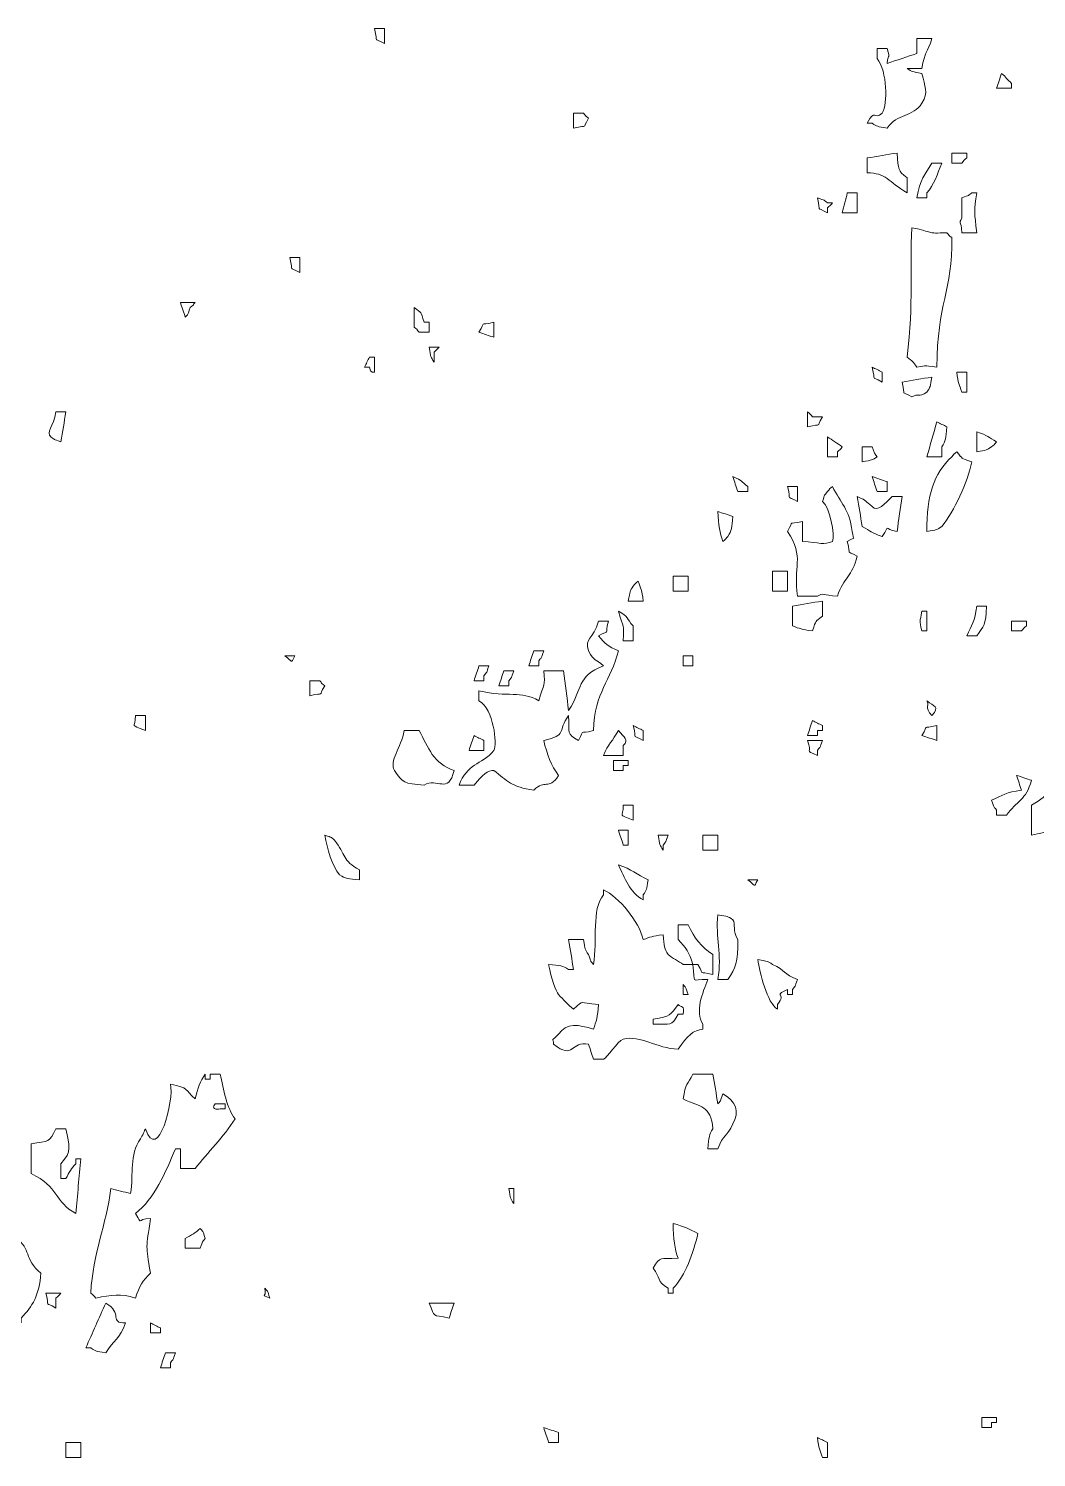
# Model space of a CAD drawing. Header units: millimetres. Extents: x 182 to 330, y 89 to 241.
# Drawn here: x 259.24 to 287.82, y 167.15 to 207.65 of the extents above; entities that cross this region are included whole.
import ezdxf

# ---------------------------------------------------------------- set-up
doc = ezdxf.new("R2010")
doc.units = ezdxf.units.MM
doc.layers.add('LAYER_1', color=160, linetype='Continuous')

# ---------------------------------------------------------------- blocks, each defined once
blk = doc.blocks.new('tree eucalypt')
at = {"layer": 'LAYER_1', "color": 7, "lineweight": 0}
for points, knots in [([(33.524, 118.106), (33.64, 117.648), (33.454, 117.891), (33.806, 117.683), (33.806, 117.824), (33.806, 117.965), (33.806, 118.106), (33.712, 118.106), (33.618, 118.106), (33.524, 118.106)], [0, 0, 0, 0, 1, 1, 1, 2, 2, 2, 3, 3, 3, 3]), ([(48.904, 117.824), (48.904, 117.683), (48.904, 117.542), (48.904, 117.401), (48.622, 117.307), (48.34, 117.213), (48.058, 117.119), (48.098, 117.465), (48.151, 117.187), (48.058, 117.542), (47.964, 117.542), (47.87, 117.542), (47.776, 117.542), (47.776, 117.448), (47.776, 117.354), (47.776, 117.26), (48.062, 116.878), (48.082, 115.987), (47.917, 115.707), (47.675, 115.493), (47.734, 115.873), (47.493, 115.425), (47.54, 115.425), (47.587, 115.425), (47.634, 115.425), (47.786, 115.319), (47.768, 115.34), (48.058, 115.284), (48.338, 115.707), (48.785, 115.589), (49.046, 115.99), (49.243, 116.306), (49.123, 116.452), (49.046, 116.836), (48.753, 116.889), (48.774, 116.871), (48.622, 116.977), (48.763, 116.977), (48.904, 116.977), (49.046, 116.977), (49.122, 117.464), (49.204, 117.417), (49.328, 117.824), (49.187, 117.824), (49.046, 117.824), (48.904, 117.824)], [0, 0, 0, 0, 1, 1, 1, 2, 2, 2, 3, 3, 3, 4, 4, 4, 5, 5, 5, 6, 6, 6, 7, 7, 7, 8, 8, 8, 9, 9, 9, 10, 10, 10, 11, 11, 11, 12, 12, 12, 13, 13, 13, 14, 14, 14, 15, 15, 15, 15]), ([(51.303, 116.836), (51.256, 116.695), (51.209, 116.554), (51.162, 116.413), (51.303, 116.413), (51.445, 116.413), (51.586, 116.413), (51.586, 116.46), (51.586, 116.507), (51.586, 116.554), (51.462, 116.659), (51.426, 116.732), (51.303, 116.836)], [0, 0, 0, 0, 1, 1, 1, 2, 2, 2, 3, 3, 3, 4, 4, 4, 4]), ([(39.168, 115.284), (39.626, 115.401), (39.383, 115.215), (39.591, 115.566), (39.438, 115.695), (39.579, 115.555), (39.45, 115.707), (39.356, 115.707), (39.262, 115.707), (39.168, 115.707), (39.168, 115.566), (39.168, 115.425), (39.168, 115.284)], [0, 0, 0, 0, 1, 1, 1, 2, 2, 2, 3, 3, 3, 4, 4, 4, 4]), ([(48.34, 114.579), (48.058, 114.532), (47.776, 114.485), (47.493, 114.438), (47.493, 114.296), (47.493, 114.155), (47.493, 114.014), (48.019, 114.027), (48.096, 113.76), (48.622, 113.45), (48.622, 113.591), (48.622, 113.732), (48.622, 113.873), (48.349, 114.108), (48.387, 114.076), (48.34, 114.579)], [0, 0, 0, 0, 1, 1, 1, 2, 2, 2, 3, 3, 3, 4, 4, 4, 5, 5, 5, 5]), ([(49.328, 114.296), (49.119, 113.936), (48.989, 113.852), (48.904, 113.309), (48.999, 113.309), (49.093, 113.309), (49.187, 113.309), (49.187, 113.356), (49.187, 113.403), (49.187, 113.45), (49.388, 113.668), (49.485, 113.996), (49.61, 114.296), (49.516, 114.296), (49.422, 114.296), (49.328, 114.296)], [0, 0, 0, 0, 1, 1, 1, 2, 2, 2, 3, 3, 3, 4, 4, 4, 5, 5, 5, 5]), ([(49.892, 114.579), (49.892, 114.485), (49.892, 114.39), (49.892, 114.296), (49.986, 114.296), (50.08, 114.296), (50.175, 114.296), (50.303, 114.449), (50.163, 114.308), (50.316, 114.438), (50.316, 114.485), (50.316, 114.532), (50.316, 114.579), (50.175, 114.579), (50.033, 114.579), (49.892, 114.579)], [0, 0, 0, 0, 1, 1, 1, 2, 2, 2, 3, 3, 3, 4, 4, 4, 5, 5, 5, 5]), ([(47.211, 112.885), (47.211, 113.074), (47.211, 113.262), (47.211, 113.45), (47.117, 113.45), (47.023, 113.45), (46.929, 113.45), (46.882, 113.262), (46.835, 113.074), (46.788, 112.885), (46.929, 112.885), (47.07, 112.885), (47.211, 112.885)], [0, 0, 0, 0, 1, 1, 1, 2, 2, 2, 3, 3, 3, 4, 4, 4, 4]), ([(50.598, 112.321), (50.536, 112.885), (50.511, 112.938), (50.598, 113.45), (50.551, 113.45), (50.504, 113.45), (50.457, 113.45), (50.313, 113.336), (50.418, 113.4), (50.175, 113.309), (50.175, 113.121), (50.175, 112.932), (50.175, 112.744), (50.075, 112.526), (50.156, 112.725), (50.175, 112.321), (50.316, 112.321), (50.457, 112.321), (50.598, 112.321)], [0, 0, 0, 0, 1, 1, 1, 2, 2, 2, 3, 3, 3, 4, 4, 4, 5, 5, 5, 6, 6, 6, 6]), ([(46.082, 113.309), (46.199, 112.851), (46.013, 113.093), (46.365, 112.885), (46.365, 112.932), (46.365, 112.979), (46.365, 113.026), (46.517, 113.155), (46.376, 113.015), (46.506, 113.168), (46.459, 113.168), (46.412, 113.168), (46.365, 113.168), (46.22, 113.281), (46.326, 113.218), (46.082, 113.309)], [0, 0, 0, 0, 1, 1, 1, 2, 2, 2, 3, 3, 3, 4, 4, 4, 5, 5, 5, 5]), ([(48.763, 112.462), (48.689, 111.242), (48.822, 110.392), (48.622, 108.793), (48.79, 108.671), (48.781, 108.677), (48.904, 108.511), (49.246, 108.559), (49.029, 108.557), (49.469, 108.511), (49.47, 110.318), (49.922, 110.676), (49.892, 112.18), (49.739, 112.308), (49.88, 112.169), (49.751, 112.321), (49.146, 112.288), (49.395, 112.335), (48.763, 112.462)], [0, 0, 0, 0, 1, 1, 1, 2, 2, 2, 3, 3, 3, 4, 4, 4, 5, 5, 5, 6, 6, 6, 6]), ([(31.125, 111.615), (31.241, 111.157), (31.055, 111.4), (31.407, 111.192), (31.407, 111.333), (31.407, 111.474), (31.407, 111.615), (31.313, 111.615), (31.219, 111.615), (31.125, 111.615)], [0, 0, 0, 0, 1, 1, 1, 2, 2, 2, 3, 3, 3, 3]), ([(28.02, 110.345), (28.067, 110.204), (28.114, 110.063), (28.161, 109.922), (28.275, 110.066), (28.211, 109.961), (28.302, 110.204), (28.455, 110.332), (28.314, 110.193), (28.444, 110.345), (28.302, 110.345), (28.161, 110.345), (28.02, 110.345)], [0, 0, 0, 0, 1, 1, 1, 2, 2, 2, 3, 3, 3, 4, 4, 4, 4]), ([(34.652, 110.204), (34.652, 110.016), (34.652, 109.828), (34.652, 109.64), (34.805, 109.511), (34.664, 109.651), (34.794, 109.499), (34.888, 109.499), (34.982, 109.499), (35.076, 109.499), (35.076, 109.593), (35.076, 109.687), (35.076, 109.781), (35.029, 109.781), (34.982, 109.781), (34.935, 109.781), (34.816, 110.118), (34.878, 110.013), (34.652, 110.204)], [0, 0, 0, 0, 1, 1, 1, 2, 2, 2, 3, 3, 3, 4, 4, 4, 5, 5, 5, 6, 6, 6, 6]), ([(36.91, 109.781), (36.452, 109.664), (36.695, 109.85), (36.487, 109.499), (36.628, 109.452), (36.769, 109.404), (36.91, 109.357), (36.91, 109.499), (36.91, 109.64), (36.91, 109.781)], [0, 0, 0, 0, 1, 1, 1, 2, 2, 2, 3, 3, 3, 3]), ([(35.076, 109.075), (35.128, 108.782), (35.11, 108.804), (35.217, 108.652), (35.217, 108.746), (35.217, 108.84), (35.217, 108.934), (35.217, 108.934), (35.358, 109.075), (35.358, 109.075), (35.264, 109.075), (35.17, 109.075), (35.076, 109.075)], [0, 0, 0, 0, 1, 1, 1, 2, 2, 2, 3, 3, 3, 4, 4, 4, 4]), ([(33.382, 108.793), (33.335, 108.699), (33.288, 108.605), (33.241, 108.511), (33.288, 108.511), (33.335, 108.511), (33.382, 108.511), (33.404, 108.312), (33.524, 108.37), (33.524, 108.37), (33.524, 108.511), (33.524, 108.652), (33.524, 108.793), (33.476, 108.793), (33.429, 108.793), (33.382, 108.793)], [0, 0, 0, 0, 1, 1, 1, 2, 2, 2, 3, 3, 3, 4, 4, 4, 5, 5, 5, 5]), ([(47.634, 108.511), (47.751, 108.053), (47.565, 108.295), (47.917, 108.088), (47.917, 108.182), (47.917, 108.276), (47.917, 108.37), (47.823, 108.417), (47.728, 108.464), (47.634, 108.511)], [0, 0, 0, 0, 1, 1, 1, 2, 2, 2, 3, 3, 3, 3]), ([(48.481, 108.088), (48.598, 107.63), (48.412, 107.872), (48.763, 107.664), (48.948, 107.795), (48.94, 107.615), (49.187, 107.805), (49.293, 107.957), (49.272, 107.939), (49.328, 108.229), (49.046, 108.182), (48.763, 108.135), (48.481, 108.088)], [0, 0, 0, 0, 1, 1, 1, 2, 2, 2, 3, 3, 3, 4, 4, 4, 4]), ([(50.033, 108.37), (50.075, 108.041), (50.097, 108.02), (50.175, 107.805), (50.222, 107.805), (50.269, 107.805), (50.316, 107.805), (50.316, 107.993), (50.316, 108.182), (50.316, 108.37), (50.222, 108.37), (50.127, 108.37), (50.033, 108.37)], [0, 0, 0, 0, 1, 1, 1, 2, 2, 2, 3, 3, 3, 4, 4, 4, 4]), ([(24.492, 107.241), (24.434, 106.821), (24.195, 106.655), (24.351, 106.535), (24.495, 106.422), (24.39, 106.485), (24.634, 106.394), (24.681, 106.676), (24.728, 106.959), (24.775, 107.241), (24.681, 107.241), (24.587, 107.241), (24.492, 107.241)], [0, 0, 0, 0, 1, 1, 1, 2, 2, 2, 3, 3, 3, 4, 4, 4, 4]), ([(45.8, 106.818), (46.258, 106.934), (46.016, 106.748), (46.223, 107.1), (46.129, 107.1), (46.035, 107.1), (45.941, 107.1), (45.813, 107.253), (45.952, 107.112), (45.8, 107.241), (45.8, 107.1), (45.8, 106.959), (45.8, 106.818)], [0, 0, 0, 0, 1, 1, 1, 2, 2, 2, 3, 3, 3, 4, 4, 4, 4]), ([(49.469, 106.959), (49.375, 106.629), (49.281, 106.3), (49.187, 105.971), (49.328, 105.971), (49.469, 105.971), (49.61, 105.971), (49.61, 106.065), (49.61, 106.159), (49.61, 106.253), (49.723, 106.419), (49.719, 106.49), (49.751, 106.818), (49.657, 106.865), (49.563, 106.912), (49.469, 106.959)], [0, 0, 0, 0, 1, 1, 1, 2, 2, 2, 3, 3, 3, 4, 4, 4, 5, 5, 5, 5]), ([(46.365, 106.535), (46.365, 106.347), (46.365, 106.159), (46.365, 105.971), (46.459, 105.971), (46.553, 105.971), (46.647, 105.971), (46.647, 106.018), (46.647, 106.065), (46.647, 106.112), (46.8, 106.24), (46.659, 106.101), (46.788, 106.253), (46.647, 106.347), (46.506, 106.441), (46.365, 106.535)], [0, 0, 0, 0, 1, 1, 1, 2, 2, 2, 3, 3, 3, 4, 4, 4, 5, 5, 5, 5]), ([(50.598, 106.112), (50.891, 106.164), (50.869, 106.146), (51.021, 106.253), (51.174, 106.381), (51.033, 106.242), (51.162, 106.394), (50.913, 106.53), (50.925, 106.572), (50.598, 106.676), (50.598, 106.488), (50.598, 106.3), (50.598, 106.112)], [0, 0, 0, 0, 1, 1, 1, 2, 2, 2, 3, 3, 3, 4, 4, 4, 4]), ([(47.352, 105.83), (47.645, 105.882), (47.624, 105.864), (47.776, 105.971), (47.662, 106.115), (47.726, 106.01), (47.634, 106.253), (47.54, 106.253), (47.446, 106.253), (47.352, 106.253), (47.352, 106.112), (47.352, 105.971), (47.352, 105.83)], [0, 0, 0, 0, 1, 1, 1, 2, 2, 2, 3, 3, 3, 4, 4, 4, 4]), ([(49.187, 103.854), (49.48, 103.907), (49.458, 103.888), (49.61, 103.995), (49.956, 104.429), (50.348, 105.24), (50.457, 105.83), (50.12, 105.949), (50.225, 105.886), (50.033, 106.112), (49.88, 105.984), (50.021, 106.123), (49.892, 105.971), (49.375, 105.482), (49.181, 104.887), (49.187, 103.854)], [0, 0, 0, 0, 1, 1, 1, 2, 2, 2, 3, 3, 3, 4, 4, 4, 5, 5, 5, 5]), ([(43.683, 105.406), (43.73, 105.265), (43.777, 105.124), (43.825, 104.983), (43.919, 104.983), (44.013, 104.983), (44.107, 104.983), (44.107, 105.03), (44.107, 105.077), (44.107, 105.124), (43.889, 105.284), (43.988, 105.277), (43.683, 105.406)], [0, 0, 0, 0, 1, 1, 1, 2, 2, 2, 3, 3, 3, 4, 4, 4, 4]), ([(47.634, 105.406), (47.681, 105.265), (47.728, 105.124), (47.776, 104.983), (47.87, 104.983), (47.964, 104.983), (48.058, 104.983), (48.058, 105.077), (48.058, 105.171), (48.058, 105.265), (47.917, 105.312), (47.776, 105.359), (47.634, 105.406)], [0, 0, 0, 0, 1, 1, 1, 2, 2, 2, 3, 3, 3, 4, 4, 4, 4]), ([(45.236, 105.124), (45.352, 104.666), (45.167, 104.909), (45.518, 104.701), (45.518, 104.842), (45.518, 104.983), (45.518, 105.124), (45.424, 105.124), (45.33, 105.124), (45.236, 105.124)], [0, 0, 0, 0, 1, 1, 1, 2, 2, 2, 3, 3, 3, 3]), ([(45.659, 103.572), (45.659, 103.76), (45.659, 103.948), (45.659, 104.136), (45.201, 104.02), (45.443, 104.206), (45.236, 103.854), (45.728, 103.113), (45.387, 102.847), (45.518, 102.02), (45.706, 102.02), (45.894, 102.02), (46.082, 102.02), (46.254, 102.125), (46.222, 102.039), (46.647, 102.02), (46.821, 102.551), (47.07, 102.574), (47.211, 103.149), (46.852, 103.354), (47.052, 103.118), (46.929, 103.572), (47.197, 103.738), (47.1, 103.563), (47.07, 103.854), (46.985, 104.485), (46.744, 104.666), (46.506, 105.124), (46.353, 104.996), (46.494, 105.135), (46.365, 104.983), (46.251, 104.839), (46.314, 104.944), (46.223, 104.701), (46.434, 104.566), (46.593, 103.728), (46.506, 103.572), (46.271, 103.455), (46.141, 103.538), (45.659, 103.572)], [0, 0, 0, 0, 1, 1, 1, 2, 2, 2, 3, 3, 3, 4, 4, 4, 5, 5, 5, 6, 6, 6, 7, 7, 7, 8, 8, 8, 9, 9, 9, 10, 10, 10, 11, 11, 11, 12, 12, 12, 13, 13, 13, 13]), ([(47.211, 104.842), (47.258, 104.56), (47.305, 104.277), (47.352, 103.995), (47.602, 103.86), (47.589, 103.818), (47.917, 103.713), (48.168, 104.082), (47.922, 103.911), (48.34, 103.854), (48.387, 104.183), (48.434, 104.513), (48.481, 104.842), (48.387, 104.842), (48.293, 104.842), (48.199, 104.842), (48.014, 104.656), (47.775, 104.38), (47.634, 104.56), (47.416, 104.72), (47.516, 104.713), (47.211, 104.842)], [0, 0, 0, 0, 1, 1, 1, 2, 2, 2, 3, 3, 3, 4, 4, 4, 5, 5, 5, 6, 6, 6, 7, 7, 7, 7]), ([(43.26, 104.419), (43.27, 104.016), (43.315, 103.815), (43.401, 103.572), (43.554, 103.7), (43.413, 103.561), (43.542, 103.713), (43.656, 103.88), (43.651, 103.95), (43.683, 104.277), (43.542, 104.325), (43.401, 104.372), (43.26, 104.419)], [0, 0, 0, 0, 1, 1, 1, 2, 2, 2, 3, 3, 3, 4, 4, 4, 4]), ([(41.99, 102.584), (41.99, 102.443), (41.99, 102.302), (41.99, 102.161), (42.131, 102.161), (42.272, 102.161), (42.413, 102.161), (42.413, 102.302), (42.413, 102.443), (42.413, 102.584), (42.272, 102.584), (42.131, 102.584), (41.99, 102.584)], [0, 0, 0, 0, 1, 1, 1, 2, 2, 2, 3, 3, 3, 4, 4, 4, 4]), ([(44.812, 102.725), (44.812, 102.537), (44.812, 102.349), (44.812, 102.161), (44.953, 102.161), (45.095, 102.161), (45.236, 102.161), (45.236, 102.349), (45.236, 102.537), (45.236, 102.725), (45.095, 102.725), (44.953, 102.725), (44.812, 102.725)], [0, 0, 0, 0, 1, 1, 1, 2, 2, 2, 3, 3, 3, 4, 4, 4, 4]), ([(40.72, 101.879), (40.861, 101.879), (41.002, 101.879), (41.143, 101.879), (41.102, 102.207), (41.08, 102.228), (41.002, 102.443), (40.849, 102.315), (40.99, 102.454), (40.861, 102.302), (40.755, 102.151), (40.776, 102.169), (40.72, 101.879)], [0, 0, 0, 0, 1, 1, 1, 2, 2, 2, 3, 3, 3, 4, 4, 4, 4]), ([(45.377, 101.738), (45.377, 101.549), (45.377, 101.361), (45.377, 101.173), (45.591, 101.097), (45.616, 101.078), (45.941, 101.032), (46.06, 101.369), (45.998, 101.264), (46.223, 101.455), (46.223, 101.596), (46.223, 101.738), (46.223, 101.879), (45.941, 101.832), (45.659, 101.785), (45.377, 101.738)], [0, 0, 0, 0, 1, 1, 1, 2, 2, 2, 3, 3, 3, 4, 4, 4, 5, 5, 5, 5]), ([(50.598, 101.738), (50.541, 101.291), (50.459, 101.202), (50.316, 100.891), (50.41, 100.891), (50.504, 100.891), (50.598, 100.891), (50.811, 101.194), (50.848, 101.163), (50.88, 101.738), (50.786, 101.738), (50.692, 101.738), (50.598, 101.738)], [0, 0, 0, 0, 1, 1, 1, 2, 2, 2, 3, 3, 3, 4, 4, 4, 4]), ([(38.886, 99.903), (38.698, 99.903), (38.509, 99.903), (38.321, 99.903), (38.375, 99.45), (38.325, 99.562), (38.18, 99.056), (37.667, 99.353), (37.318, 99.139), (36.487, 99.339), (36.487, 99.245), (36.487, 99.15), (36.487, 99.056), (36.907, 98.808), (37.007, 97.838), (36.91, 97.645), (36.542, 97.223), (36.145, 97.275), (35.922, 96.658), (36.063, 96.658), (36.205, 96.658), (36.346, 96.658), (36.581, 96.956), (36.749, 97.082), (36.91, 97.081), (37.28, 96.785), (37.414, 96.608), (38.039, 96.516), (38.366, 96.86), (38.449, 96.485), (38.745, 96.94), (38.536, 97.195), (38.414, 97.561), (38.321, 97.927), (38.994, 98.074), (38.711, 98.205), (39.027, 98.633), (39.047, 98.102), (38.96, 98.137), (39.309, 97.927), (39.514, 98.286), (39.278, 98.087), (39.732, 98.21), (39.764, 99.316), (40.232, 99.612), (40.438, 100.468), (40.138, 100.588), (40.059, 100.678), (39.874, 100.891), (40.232, 101.096), (40.033, 100.86), (40.156, 101.314), (40.062, 101.314), (39.968, 101.314), (39.874, 101.314), (39.731, 100.767), (39.466, 100.85), (39.591, 100.468), (39.754, 100.15), (39.796, 100.258), (40.015, 100.044), (39.249, 99.748), (39.437, 99.4), (39.027, 98.774), (38.98, 99.15), (38.933, 99.527), (38.886, 99.903)], [0, 0, 0, 0, 1, 1, 1, 2, 2, 2, 3, 3, 3, 4, 4, 4, 5, 5, 5, 6, 6, 6, 7, 7, 7, 8, 8, 8, 9, 9, 9, 10, 10, 10, 11, 11, 11, 12, 12, 12, 13, 13, 13, 14, 14, 14, 15, 15, 15, 16, 16, 16, 17, 17, 17, 18, 18, 18, 19, 19, 19, 20, 20, 20, 21, 21, 21, 22, 22, 22, 22]), ([(40.438, 101.597), (40.577, 101.042), (40.608, 101.299), (40.579, 100.75), (40.673, 100.75), (40.767, 100.75), (40.861, 100.75), (40.861, 100.891), (40.861, 101.032), (40.861, 101.173), (40.65, 101.392), (40.751, 101.433), (40.438, 101.597)], [0, 0, 0, 0, 1, 1, 1, 2, 2, 2, 3, 3, 3, 4, 4, 4, 4]), ([(49.046, 101.597), (48.993, 101.257), (48.957, 101.379), (49.046, 101.032), (49.093, 101.032), (49.14, 101.032), (49.187, 101.032), (49.187, 101.22), (49.187, 101.408), (49.187, 101.597), (49.14, 101.597), (49.093, 101.597), (49.046, 101.597)], [0, 0, 0, 0, 1, 1, 1, 2, 2, 2, 3, 3, 3, 4, 4, 4, 4]), ([(51.586, 101.314), (51.586, 101.22), (51.586, 101.126), (51.586, 101.032), (51.68, 101.032), (51.774, 101.032), (51.868, 101.032), (51.996, 101.185), (51.857, 101.044), (52.009, 101.173), (52.009, 101.22), (52.009, 101.267), (52.009, 101.314), (51.868, 101.314), (51.727, 101.314), (51.586, 101.314)], [0, 0, 0, 0, 1, 1, 1, 2, 2, 2, 3, 3, 3, 4, 4, 4, 5, 5, 5, 5]), ([(38.039, 100.468), (37.992, 100.326), (37.945, 100.185), (37.898, 100.044), (37.992, 100.044), (38.086, 100.044), (38.18, 100.044), (38.18, 100.091), (38.18, 100.138), (38.18, 100.185), (38.294, 100.329), (38.23, 100.224), (38.321, 100.468), (38.227, 100.468), (38.133, 100.468), (38.039, 100.468)], [0, 0, 0, 0, 1, 1, 1, 2, 2, 2, 3, 3, 3, 4, 4, 4, 5, 5, 5, 5]), ([(30.983, 100.326), (31.218, 100.169), (31.134, 100.077), (31.266, 100.326), (31.172, 100.326), (31.077, 100.326), (30.983, 100.326)], [0, 0, 0, 0, 1, 1, 1, 2, 2, 2, 2]), ([(36.487, 100.044), (36.44, 99.903), (36.393, 99.762), (36.346, 99.621), (36.44, 99.621), (36.534, 99.621), (36.628, 99.621), (36.628, 99.668), (36.628, 99.715), (36.628, 99.762), (36.741, 99.906), (36.678, 99.801), (36.769, 100.044), (36.675, 100.044), (36.581, 100.044), (36.487, 100.044)], [0, 0, 0, 0, 1, 1, 1, 2, 2, 2, 3, 3, 3, 4, 4, 4, 5, 5, 5, 5]), ([(42.272, 100.326), (42.272, 100.232), (42.272, 100.138), (42.272, 100.044), (42.366, 100.044), (42.46, 100.044), (42.554, 100.044), (42.554, 100.138), (42.554, 100.232), (42.554, 100.326), (42.46, 100.326), (42.366, 100.326), (42.272, 100.326)], [0, 0, 0, 0, 1, 1, 1, 2, 2, 2, 3, 3, 3, 4, 4, 4, 4]), ([(37.192, 99.903), (37.145, 99.762), (37.098, 99.621), (37.051, 99.48), (37.145, 99.48), (37.239, 99.48), (37.333, 99.48), (37.333, 99.527), (37.333, 99.574), (37.333, 99.621), (37.447, 99.765), (37.384, 99.66), (37.475, 99.903), (37.38, 99.903), (37.286, 99.903), (37.192, 99.903)], [0, 0, 0, 0, 1, 1, 1, 2, 2, 2, 3, 3, 3, 4, 4, 4, 5, 5, 5, 5]), ([(31.689, 99.198), (32.147, 99.314), (31.905, 99.128), (32.112, 99.48), (31.959, 99.608), (32.101, 99.469), (31.971, 99.621), (31.877, 99.621), (31.783, 99.621), (31.689, 99.621), (31.689, 99.48), (31.689, 99.339), (31.689, 99.198)], [0, 0, 0, 0, 1, 1, 1, 2, 2, 2, 3, 3, 3, 4, 4, 4, 4]), ([(49.187, 99.056), (49.269, 98.944), (49.101, 98.875), (49.328, 98.633), (49.568, 98.909), (49.375, 98.877), (49.187, 99.056)], [0, 0, 0, 0, 1, 1, 1, 2, 2, 2, 2]), ([(26.75, 98.633), (26.747, 98.251), (26.563, 98.406), (27.032, 98.21), (27.032, 98.351), (27.032, 98.492), (27.032, 98.633), (26.938, 98.633), (26.844, 98.633), (26.75, 98.633)], [0, 0, 0, 0, 1, 1, 1, 2, 2, 2, 3, 3, 3, 3]), ([(45.941, 98.492), (45.894, 98.351), (45.847, 98.21), (45.8, 98.069), (45.894, 98.069), (45.988, 98.069), (46.082, 98.069), (46.082, 98.116), (46.082, 98.163), (46.082, 98.21), (46.129, 98.21), (46.176, 98.21), (46.223, 98.21), (46.223, 98.257), (46.223, 98.304), (46.223, 98.351), (46.129, 98.398), (46.035, 98.445), (45.941, 98.492)], [0, 0, 0, 0, 1, 1, 1, 2, 2, 2, 3, 3, 3, 4, 4, 4, 5, 5, 5, 6, 6, 6, 6]), ([(49.469, 98.351), (49.011, 98.234), (49.253, 98.42), (49.046, 98.069), (49.187, 98.022), (49.328, 97.975), (49.469, 97.927), (49.469, 98.069), (49.469, 98.21), (49.469, 98.351)], [0, 0, 0, 0, 1, 1, 1, 2, 2, 2, 3, 3, 3, 3]), ([(34.37, 98.21), (34.277, 97.717), (33.936, 97.341), (34.088, 97.081), (34.335, 96.725), (34.347, 96.709), (34.935, 96.658), (35.295, 96.903), (35.621, 96.371), (35.781, 97.081), (35.21, 97.257), (35.033, 97.737), (34.794, 98.21), (34.652, 98.21), (34.511, 98.21), (34.37, 98.21)], [0, 0, 0, 0, 1, 1, 1, 2, 2, 2, 3, 3, 3, 4, 4, 4, 5, 5, 5, 5]), ([(36.346, 98.069), (36.299, 97.928), (36.252, 97.786), (36.205, 97.645), (36.346, 97.645), (36.487, 97.645), (36.628, 97.645), (36.628, 97.739), (36.628, 97.833), (36.628, 97.927), (36.534, 97.975), (36.44, 98.022), (36.346, 98.069)], [0, 0, 0, 0, 1, 1, 1, 2, 2, 2, 3, 3, 3, 4, 4, 4, 4]), ([(40.438, 98.21), (40.279, 97.91), (40.149, 97.83), (40.015, 97.504), (40.203, 97.504), (40.391, 97.504), (40.579, 97.504), (40.579, 97.598), (40.579, 97.692), (40.579, 97.786), (40.746, 97.958), (40.609, 98.006), (40.438, 98.21)], [0, 0, 0, 0, 1, 1, 1, 2, 2, 2, 3, 3, 3, 4, 4, 4, 4]), ([(40.861, 98.351), (40.978, 97.893), (40.792, 98.135), (41.143, 97.927), (41.143, 98.022), (41.143, 98.116), (41.143, 98.21), (41.049, 98.257), (40.955, 98.304), (40.861, 98.351)], [0, 0, 0, 0, 1, 1, 1, 2, 2, 2, 3, 3, 3, 3]), ([(45.8, 97.927), (45.967, 97.553), (45.673, 97.674), (46.082, 97.504), (46.082, 97.551), (46.082, 97.598), (46.082, 97.645), (46.196, 97.789), (46.132, 97.684), (46.223, 97.927), (46.082, 97.927), (45.941, 97.927), (45.8, 97.927)], [0, 0, 0, 0, 1, 1, 1, 2, 2, 2, 3, 3, 3, 4, 4, 4, 4]), ([(40.297, 97.363), (40.297, 97.269), (40.297, 97.175), (40.297, 97.081), (40.391, 97.081), (40.485, 97.081), (40.579, 97.081), (40.579, 97.128), (40.579, 97.175), (40.579, 97.222), (40.626, 97.222), (40.673, 97.222), (40.72, 97.222), (40.72, 97.269), (40.72, 97.316), (40.72, 97.363), (40.579, 97.363), (40.438, 97.363), (40.297, 97.363)], [0, 0, 0, 0, 1, 1, 1, 2, 2, 2, 3, 3, 3, 4, 4, 4, 5, 5, 5, 6, 6, 6, 6]), ([(51.727, 96.94), (51.774, 96.799), (51.821, 96.658), (51.868, 96.516), (51.422, 96.46), (51.332, 96.378), (51.021, 96.234), (51.11, 95.987), (51.048, 96.097), (51.162, 95.952), (51.162, 95.905), (51.162, 95.858), (51.162, 95.811), (51.256, 95.811), (51.35, 95.811), (51.444, 95.811), (51.723, 96.215), (52.005, 96.235), (52.15, 96.799), (52.009, 96.846), (51.868, 96.893), (51.727, 96.94)], [0, 0, 0, 0, 1, 1, 1, 2, 2, 2, 3, 3, 3, 4, 4, 4, 5, 5, 5, 6, 6, 6, 7, 7, 7, 7]), ([(52.15, 95.247), (52.385, 95.294), (52.62, 95.341), (52.855, 95.388), (53.074, 95.793), (53.202, 95.772), (53.279, 96.375), (53.165, 96.519), (53.229, 96.414), (53.138, 96.658), (52.997, 96.658), (52.855, 96.658), (52.714, 96.658), (52.563, 96.321), (52.437, 96.271), (52.15, 96.093), (52.15, 95.811), (52.15, 95.529), (52.15, 95.247)], [0, 0, 0, 0, 1, 1, 1, 2, 2, 2, 3, 3, 3, 4, 4, 4, 5, 5, 5, 6, 6, 6, 6]), ([(40.579, 96.093), (40.576, 95.711), (40.392, 95.866), (40.861, 95.67), (40.861, 95.811), (40.861, 95.952), (40.861, 96.093), (40.767, 96.093), (40.673, 96.093), (40.579, 96.093)], [0, 0, 0, 0, 1, 1, 1, 2, 2, 2, 3, 3, 3, 3]), ([(32.112, 95.247), (32.188, 94.853), (32.317, 94.382), (32.536, 94.118), (32.702, 94.004), (32.773, 94.009), (33.1, 93.976), (33.1, 94.071), (33.1, 94.165), (33.1, 94.259), (32.614, 94.52), (32.703, 94.694), (32.395, 95.105), (32.251, 95.219), (32.356, 95.155), (32.112, 95.247)], [0, 0, 0, 0, 1, 1, 1, 2, 2, 2, 3, 3, 3, 4, 4, 4, 5, 5, 5, 5]), ([(40.438, 95.388), (40.485, 95.247), (40.532, 95.105), (40.579, 94.964), (40.626, 94.964), (40.673, 94.964), (40.72, 94.964), (40.72, 95.105), (40.72, 95.247), (40.72, 95.388), (40.626, 95.388), (40.532, 95.388), (40.438, 95.388)], [0, 0, 0, 0, 1, 1, 1, 2, 2, 2, 3, 3, 3, 4, 4, 4, 4]), ([(41.567, 95.247), (41.619, 94.954), (41.601, 94.975), (41.708, 94.823), (41.708, 94.87), (41.708, 94.917), (41.708, 94.964), (41.821, 95.108), (41.758, 95.003), (41.849, 95.247), (41.755, 95.247), (41.661, 95.247), (41.567, 95.247)], [0, 0, 0, 0, 1, 1, 1, 2, 2, 2, 3, 3, 3, 4, 4, 4, 4]), ([(42.837, 95.247), (42.837, 95.105), (42.837, 94.964), (42.837, 94.823), (42.978, 94.823), (43.119, 94.823), (43.26, 94.823), (43.26, 94.964), (43.26, 95.105), (43.26, 95.247), (43.119, 95.247), (42.978, 95.247), (42.837, 95.247)], [0, 0, 0, 0, 1, 1, 1, 2, 2, 2, 3, 3, 3, 4, 4, 4, 4]), ([(40.438, 94.4), (40.62, 94.04), (40.761, 93.603), (41.143, 93.412), (41.143, 93.459), (41.143, 93.506), (41.143, 93.553), (41.249, 93.704), (41.228, 93.687), (41.285, 93.976), (40.956, 94.137), (40.817, 94.278), (40.438, 94.4)], [0, 0, 0, 0, 1, 1, 1, 2, 2, 2, 3, 3, 3, 4, 4, 4, 4]), ([(44.107, 93.976), (44.341, 93.819), (44.258, 93.727), (44.389, 93.976), (44.295, 93.976), (44.201, 93.976), (44.107, 93.976)], [0, 0, 0, 0, 1, 1, 1, 2, 2, 2, 2]), ([(39.45, 92.283), (39.309, 92.283), (39.168, 92.283), (39.027, 92.283), (39.074, 92.001), (39.121, 91.719), (39.168, 91.436), (39.121, 91.436), (39.074, 91.436), (39.027, 91.436), (38.86, 91.55), (38.79, 91.546), (38.462, 91.578), (38.535, 91.175), (38.661, 90.831), (38.745, 90.731), (38.867, 90.583), (39.021, 90.431), (39.168, 90.308), (39.498, 90.62), (39.278, 90.47), (39.874, 90.449), (39.851, 90.08), (39.813, 89.97), (39.732, 89.743), (39.322, 89.878), (38.963, 89.935), (38.745, 89.602), (38.51, 89.391), (38.601, 89.5), (38.603, 89.32), (39.175, 88.853), (39.102, 89.429), (39.591, 89.32), (39.638, 89.179), (39.685, 89.038), (39.732, 88.897), (39.826, 88.897), (39.921, 88.897), (40.015, 88.897), (40.117, 88.916), (40.417, 89.416), (40.579, 89.461), (41.062, 89.593), (41.52, 89.195), (42.131, 89.179), (42.387, 89.56), (42.568, 89.726), (42.837, 89.743), (42.837, 89.79), (42.837, 89.837), (42.837, 89.884), (42.609, 90.243), (42.819, 90.768), (42.978, 91.154), (42.45, 91.171), (42.633, 90.984), (42.554, 91.578), (42.602, 91.578), (42.649, 91.578), (42.696, 91.578), (42.901, 91.219), (42.665, 91.418), (43.119, 91.295), (43.119, 91.483), (43.119, 91.672), (43.119, 91.86), (42.765, 92.091), (42.611, 92.316), (42.413, 92.706), (42.319, 92.706), (42.225, 92.706), (42.131, 92.706), (42.131, 92.565), (42.131, 92.424), (42.131, 92.283), (42.354, 92.068), (42.444, 91.924), (42.554, 91.578), (42.46, 91.578), (42.366, 91.578), (42.272, 91.578), (42.163, 91.674), (41.957, 91.762), (41.849, 91.86), (41.736, 92.026), (41.74, 92.097), (41.708, 92.424), (41.379, 92.383), (41.358, 92.361), (41.143, 92.283), (41.031, 92.792), (40.448, 93.497), (40.015, 93.694), (40.015, 93.647), (40.015, 93.6), (40.015, 93.553), (39.67, 93.143), (39.851, 92.267), (39.732, 91.578), (39.619, 91.722), (39.682, 91.616), (39.591, 91.86), (39.485, 92.011), (39.506, 91.993), (39.45, 92.283)], [0, 0, 0, 0, 1, 1, 1, 2, 2, 2, 3, 3, 3, 4, 4, 4, 5, 5, 5, 6, 6, 6, 7, 7, 7, 8, 8, 8, 9, 9, 9, 10, 10, 10, 11, 11, 11, 12, 12, 12, 13, 13, 13, 14, 14, 14, 15, 15, 15, 16, 16, 16, 17, 17, 17, 18, 18, 18, 19, 19, 19, 20, 20, 20, 21, 21, 21, 22, 22, 22, 23, 23, 23, 24, 24, 24, 25, 25, 25, 26, 26, 26, 27, 27, 27, 28, 28, 28, 29, 29, 29, 30, 30, 30, 31, 31, 31, 32, 32, 32, 33, 33, 33, 34, 34, 34, 35, 35, 35, 35]), ([(43.26, 92.989), (43.183, 92.341), (43.387, 91.886), (43.26, 91.154), (43.354, 91.154), (43.448, 91.154), (43.542, 91.154), (43.774, 91.484), (43.827, 91.637), (43.825, 92.283), (43.662, 92.537), (43.776, 92.71), (43.683, 92.848), (43.532, 92.954), (43.55, 92.932), (43.26, 92.989)], [0, 0, 0, 0, 1, 1, 1, 2, 2, 2, 3, 3, 3, 4, 4, 4, 5, 5, 5, 5]), ([(44.389, 91.719), (44.447, 91.346), (44.654, 90.49), (44.953, 90.308), (44.953, 90.355), (44.953, 90.402), (44.953, 90.449), (45.241, 90.794), (44.781, 90.654), (45.236, 90.872), (45.236, 90.825), (45.236, 90.778), (45.236, 90.731), (45.283, 90.731), (45.33, 90.731), (45.377, 90.731), (45.377, 90.778), (45.377, 90.825), (45.377, 90.872), (45.49, 91.016), (45.427, 90.911), (45.518, 91.154), (45.106, 91.303), (45.187, 91.411), (44.812, 91.578), (44.661, 91.684), (44.679, 91.662), (44.389, 91.719)], [0, 0, 0, 0, 1, 1, 1, 2, 2, 2, 3, 3, 3, 4, 4, 4, 5, 5, 5, 6, 6, 6, 7, 7, 7, 8, 8, 8, 9, 9, 9, 9]), ([(42.272, 91.013), (42.386, 90.869), (42.322, 90.974), (42.413, 90.731), (42.366, 90.731), (42.319, 90.731), (42.272, 90.731), (42.272, 90.825), (42.272, 90.919), (42.272, 91.013)], [0, 0, 0, 0, 1, 1, 1, 2, 2, 2, 3, 3, 3, 3]), ([(42.131, 90.449), (42.211, 90.348), (42.335, 90.443), (42.272, 90.167), (42.225, 90.167), (42.178, 90.167), (42.131, 90.167), (41.925, 89.811), (41.954, 89.909), (41.426, 89.884), (41.426, 89.931), (41.426, 89.978), (41.426, 90.025), (41.929, 90.109), (41.901, 90.129), (42.131, 90.449)], [0, 0, 0, 0, 1, 1, 1, 2, 2, 2, 3, 3, 3, 4, 4, 4, 5, 5, 5, 5]), ([(28.02, 85.792), (28.161, 85.792), (28.302, 85.792), (28.444, 85.792), (28.794, 86.264), (29.244, 86.683), (29.572, 87.203), (29.339, 87.501), (29.238, 88.04), (29.149, 88.473), (29.055, 88.473), (28.961, 88.473), (28.867, 88.473), (28.867, 88.426), (28.867, 88.379), (28.867, 88.332), (28.82, 88.332), (28.773, 88.332), (28.726, 88.332), (28.726, 88.379), (28.726, 88.426), (28.726, 88.473), (28.57, 88.278), (28.515, 88.068), (28.444, 87.768), (28.138, 88.033), (28.274, 88.081), (27.738, 88.191), (27.856, 87.74), (27.372, 85.912), (27.032, 86.921), (27.006, 86.884), (26.946, 86.712), (26.891, 86.639), (26.561, 86.164), (26.699, 85.657), (26.609, 85.086), (26.421, 85.134), (26.233, 85.181), (26.045, 85.228), (25.925, 84.177), (25.545, 83.424), (25.48, 82.264), (25.633, 82.136), (25.492, 82.275), (25.621, 82.123), (26.071, 82.215), (26.331, 82.264), (26.75, 82.123), (26.853, 82.471), (26.954, 82.616), (27.174, 82.829), (27.036, 83.665), (27.046, 83.502), (27.174, 84.381), (26.727, 84.38), (26.984, 84.142), (26.75, 84.522), (27.281, 84.941), (27.602, 85.684), (27.879, 86.356), (27.926, 86.356), (27.973, 86.356), (28.02, 86.356), (28.02, 86.168), (28.02, 85.98), (28.02, 85.792)], [0, 0, 0, 0, 1, 1, 1, 2, 2, 2, 3, 3, 3, 4, 4, 4, 5, 5, 5, 6, 6, 6, 7, 7, 7, 8, 8, 8, 9, 9, 9, 10, 10, 10, 11, 11, 11, 12, 12, 12, 13, 13, 13, 14, 14, 14, 15, 15, 15, 16, 16, 16, 17, 17, 17, 18, 18, 18, 19, 19, 19, 20, 20, 20, 21, 21, 21, 22, 22, 22, 22]), ([(43.119, 88.473), (42.931, 88.473), (42.743, 88.473), (42.554, 88.473), (42.396, 88.178), (42.352, 88.215), (42.272, 87.768), (42.783, 87.528), (43.055, 87.596), (43.119, 86.921), (43.006, 86.755), (43.01, 86.684), (42.978, 86.356), (43.072, 86.356), (43.166, 86.356), (43.26, 86.356), (43.408, 86.768), (43.517, 86.688), (43.683, 87.062), (43.885, 87.404), (43.774, 87.713), (43.401, 87.909), (43.312, 87.661), (43.374, 87.772), (43.26, 87.626), (43.213, 87.909), (43.166, 88.191), (43.119, 88.473)], [0, 0, 0, 0, 1, 1, 1, 2, 2, 2, 3, 3, 3, 4, 4, 4, 5, 5, 5, 6, 6, 6, 7, 7, 7, 8, 8, 8, 9, 9, 9, 9]), ([(29.008, 87.626), (29.102, 87.626), (29.196, 87.626), (29.29, 87.626), (29.29, 87.579), (29.29, 87.532), (29.29, 87.485), (29.243, 87.485), (29.196, 87.485), (29.149, 87.485), (29.051, 87.467), (28.875, 87.478), (29.008, 87.626)], [0, 0, 0, 0, 1, 1, 1, 2, 2, 2, 3, 3, 3, 4, 4, 4, 4]), ([(23.787, 86.498), (23.787, 86.215), (23.787, 85.933), (23.787, 85.651), (24.586, 85.288), (24.445, 84.842), (25.057, 84.522), (25.104, 85.039), (25.151, 85.557), (25.198, 86.074), (25.151, 86.074), (25.104, 86.074), (25.057, 86.074), (25.057, 86.027), (25.057, 85.98), (25.057, 85.933), (24.928, 85.802), (24.869, 85.686), (24.775, 85.51), (24.728, 85.51), (24.681, 85.51), (24.634, 85.51), (24.634, 85.651), (24.634, 85.792), (24.634, 85.933), (24.96, 86.29), (24.867, 86.42), (24.775, 86.921), (24.681, 86.921), (24.587, 86.921), (24.492, 86.921), (24.303, 86.526), (24.295, 86.574), (23.787, 86.498)], [0, 0, 0, 0, 1, 1, 1, 2, 2, 2, 3, 3, 3, 4, 4, 4, 5, 5, 5, 6, 6, 6, 7, 7, 7, 8, 8, 8, 9, 9, 9, 10, 10, 10, 11, 11, 11, 11]), ([(37.333, 85.228), (37.386, 84.935), (37.368, 84.956), (37.475, 84.804), (37.475, 84.945), (37.475, 85.087), (37.475, 85.228), (37.427, 85.228), (37.38, 85.228), (37.333, 85.228)], [0, 0, 0, 0, 1, 1, 1, 2, 2, 2, 3, 3, 3, 3]), ([(41.99, 84.24), (41.991, 83.804), (42.038, 83.515), (42.131, 83.252), (41.6, 83.232), (41.635, 83.319), (41.426, 82.97), (41.629, 82.709), (41.526, 82.591), (41.849, 82.405), (41.849, 82.358), (41.849, 82.311), (41.849, 82.264), (41.896, 82.264), (41.943, 82.264), (41.99, 82.264), (41.99, 82.311), (41.99, 82.358), (41.99, 82.405), (42.348, 82.761), (42.557, 83.394), (42.696, 83.958), (42.432, 84.076), (42.32, 84.152), (41.99, 84.24)], [0, 0, 0, 0, 1, 1, 1, 2, 2, 2, 3, 3, 3, 4, 4, 4, 5, 5, 5, 6, 6, 6, 7, 7, 7, 8, 8, 8, 8]), ([(28.585, 84.099), (28.453, 83.97), (28.337, 83.911), (28.161, 83.817), (28.161, 83.722), (28.161, 83.628), (28.161, 83.534), (28.302, 83.534), (28.444, 83.534), (28.585, 83.534), (28.674, 83.782), (28.612, 83.671), (28.726, 83.817), (28.637, 84.064), (28.698, 83.953), (28.585, 84.099)], [0, 0, 0, 0, 1, 1, 1, 2, 2, 2, 3, 3, 3, 4, 4, 4, 5, 5, 5, 5]), ([(23.364, 83.817), (23.051, 83.111), (22.997, 82.033), (23.505, 81.418), (23.505, 81.465), (23.505, 81.512), (23.505, 81.559), (23.835, 81.887), (24.014, 82.209), (24.069, 82.829), (23.571, 83.226), (23.798, 83.535), (23.364, 83.817)], [0, 0, 0, 0, 1, 1, 1, 2, 2, 2, 3, 3, 3, 4, 4, 4, 4]), ([(24.21, 82.264), (24.327, 81.806), (24.141, 82.049), (24.492, 81.841), (24.492, 81.935), (24.492, 82.029), (24.492, 82.123), (24.645, 82.251), (24.504, 82.112), (24.634, 82.264), (24.493, 82.264), (24.351, 82.264), (24.21, 82.264)], [0, 0, 0, 0, 1, 1, 1, 2, 2, 2, 3, 3, 3, 4, 4, 4, 4]), ([(30.419, 82.405), (30.465, 82.093), (30.273, 82.253), (30.56, 82.123), (30.471, 82.371), (30.533, 82.26), (30.419, 82.405)], [0, 0, 0, 0, 1, 1, 1, 2, 2, 2, 2]), ([(25.903, 81.982), (25.715, 81.559), (25.527, 81.135), (25.339, 80.712), (25.386, 80.712), (25.433, 80.712), (25.48, 80.712), (25.632, 80.606), (25.614, 80.627), (25.903, 80.571), (26.123, 80.908), (26.316, 80.984), (26.468, 81.418), (25.981, 81.421), (26.415, 81.684), (25.903, 81.982)], [0, 0, 0, 0, 1, 1, 1, 2, 2, 2, 3, 3, 3, 4, 4, 4, 5, 5, 5, 5]), ([(35.076, 81.982), (35.248, 81.545), (35.129, 81.663), (35.64, 81.559), (35.687, 81.7), (35.734, 81.841), (35.781, 81.982), (35.546, 81.982), (35.311, 81.982), (35.076, 81.982)], [0, 0, 0, 0, 1, 1, 1, 2, 2, 2, 3, 3, 3, 3]), ([(27.174, 81.418), (27.174, 81.324), (27.174, 81.229), (27.174, 81.135), (27.268, 81.135), (27.362, 81.135), (27.456, 81.135), (27.456, 81.182), (27.456, 81.229), (27.456, 81.276), (27.362, 81.324), (27.268, 81.371), (27.174, 81.418)], [0, 0, 0, 0, 1, 1, 1, 2, 2, 2, 3, 3, 3, 4, 4, 4, 4]), ([(27.597, 80.571), (27.55, 80.43), (27.503, 80.289), (27.456, 80.148), (27.55, 80.148), (27.644, 80.148), (27.738, 80.148), (27.738, 80.195), (27.738, 80.242), (27.738, 80.289), (27.852, 80.433), (27.788, 80.327), (27.879, 80.571), (27.785, 80.571), (27.691, 80.571), (27.597, 80.571)], [0, 0, 0, 0, 1, 1, 1, 2, 2, 2, 3, 3, 3, 4, 4, 4, 5, 5, 5, 5]), ([(50.739, 78.737), (50.739, 78.642), (50.739, 78.548), (50.739, 78.454), (50.833, 78.454), (50.927, 78.454), (51.021, 78.454), (51.021, 78.501), (51.021, 78.548), (51.021, 78.595), (51.068, 78.595), (51.115, 78.595), (51.162, 78.595), (51.162, 78.642), (51.162, 78.689), (51.162, 78.737), (51.021, 78.737), (50.88, 78.737), (50.739, 78.737)], [0, 0, 0, 0, 1, 1, 1, 2, 2, 2, 3, 3, 3, 4, 4, 4, 5, 5, 5, 6, 6, 6, 6]), ([(38.321, 78.454), (38.368, 78.313), (38.415, 78.172), (38.462, 78.031), (38.556, 78.031), (38.65, 78.031), (38.745, 78.031), (38.745, 78.125), (38.745, 78.219), (38.745, 78.313), (38.603, 78.36), (38.462, 78.407), (38.321, 78.454)], [0, 0, 0, 0, 1, 1, 1, 2, 2, 2, 3, 3, 3, 4, 4, 4, 4]), ([(46.082, 78.172), (46.124, 77.843), (46.146, 77.823), (46.223, 77.608), (46.27, 77.608), (46.317, 77.608), (46.365, 77.608), (46.365, 77.749), (46.365, 77.89), (46.365, 78.031), (46.27, 78.078), (46.176, 78.125), (46.082, 78.172)], [0, 0, 0, 0, 1, 1, 1, 2, 2, 2, 3, 3, 3, 4, 4, 4, 4]), ([(24.775, 78.031), (24.775, 77.89), (24.775, 77.749), (24.775, 77.608), (24.916, 77.608), (25.057, 77.608), (25.198, 77.608), (25.198, 77.749), (25.198, 77.89), (25.198, 78.031), (25.057, 78.031), (24.916, 78.031), (24.775, 78.031)], [0, 0, 0, 0, 1, 1, 1, 2, 2, 2, 3, 3, 3, 4, 4, 4, 4])]:
    blk.add_open_spline(points, degree=3, knots=knots, dxfattribs=at)

msp = doc.modelspace()

# ---------------------------------------------------------------- block references
at = {"linetype": 'Continuous', "lineweight": 0}
msp.add_blockref('tree eucalypt', (235.526, 89.54), dxfattribs=at)

doc.saveas('drawing.dxf')
